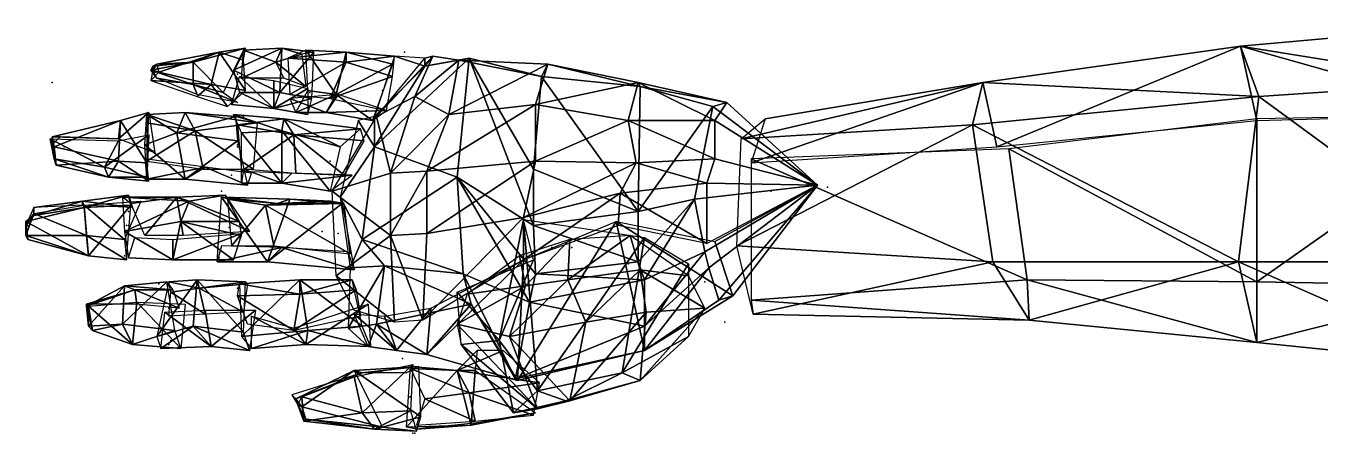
# Model space of a CAD drawing. Extents: x 4.9 to 9.1, y -6.1 to 13.5.
# Drawn here: x 4.9 to 5.971, y -6.096 to -5.759 of the extents above; entities that cross this region are included whole.
import ezdxf

# ---------------------------------------------------------------- set-up
doc = ezdxf.new("R2010")
doc.units = 0
doc.layers.get('0').update_dxf_attribs({"linetype": 'CONTINUOUS'})

msp = doc.modelspace()

# ---------------------------------------------------------------- linework, layer by layer
at = {"color": 0}
for p in [(5.2135, -5.7812, 0.2867), (5.0069, -5.7978, 0.3), (5.0735, -5.8028, 0.2883), (5.0752, -5.7995, 0.2817), (4.9219, -5.8062, 0.2833), (5.1952, -5.8128, 0.2817), (5.1352, -5.8145, 0.27), (5.1352, -5.8145, 0.2783), (5.0802, -5.8345, 0.265), (5.1152, -5.8295, 0.2833), (5.1819, -5.8295, 0.2783), (4.9319, -5.8595, 0.265), (5.0019, -5.8628, 0.275), (5.0052, -5.8628, 0.275), (5.0752, -5.8578, 0.2783), (5.0752, -5.8595, 0.2783), (5.1685, -5.8662, 0.28), (5.1519, -5.8712, 0.285), (4.9952, -5.8828, 0.295), (5.0702, -5.8828, 0.2867), (5.0619, -5.8962, 0.2767), (5.5169, -5.8962, 0.2867), (5.5169, -5.8962, 0.2867), (5.5635, -5.8928, 0.3017), (4.9852, -5.9128, 0.2467), (4.9019, -5.9245, 0.2683), (4.9835, -5.9245, 0.275), (4.9852, -5.9245, 0.2767), (5.0602, -5.9245, 0.2733), (5.0685, -5.9262, 0.265), (5.1452, -5.9295, 0.28), (5.1585, -5.9312, 0.2833), (5.3352, -5.9428, 0.2233), (5.3519, -5.9428, 0.3417), (4.9819, -5.9495, 0.2683), (5.0602, -5.9512, 0.2717), (5.3985, -5.9562, 0.2267), (5.3985, -5.9562, 0.2267), (5.0102, -5.9728, 0.2717), (5.4619, -5.9712, 0.23), (5.0752, -5.9762, 0.2667), (5.0185, -5.9928, 0.2833), (5.0185, -5.9928, 0.2833), (4.9519, -5.9978, 0.2767), (5.0819, -6.0028, 0.28), (5.0819, -6.0028, 0.28), (5.1635, -6.0028, 0.265), (5.1702, -6.0012, 0.275), (5.4785, -6.0045, 0.2983), (5.0185, -6.0228, 0.2917), (5.0202, -6.0195, 0.2883), (5.0852, -6.0278, 0.2967), (5.2119, -6.0345, 0.345), (5.3002, -6.0495, 0.35), (5.2169, -6.0662, 0.3517), (5.2185, -6.0662, 0.3517), (5.3002, -6.0612, 0.35), (5.1302, -6.0795, 0.3533), (5.2202, -6.0962, 0.3533), (5.2219, -6.0962, 0.36)]:
    msp.add_point(p, dxfattribs=at)
for points in [[(5.9052, -5.7762, 0.2983), (6.0935, -5.7595, 0.2883), (6.0919, -5.8062, 0.1633)], [(5.9052, -5.7762, 0.2983), (6.1052, -5.8328, 0.365), (6.0935, -5.7595, 0.2883)], [(5.0602, -5.7812, 0.295), (5.0085, -5.7912, 0.2917), (5.0102, -5.7978, 0.2933)], [(5.0085, -5.7912, 0.2917), (5.0602, -5.7812, 0.295), (5.0385, -5.7895, 0.2617)], [(5.0102, -5.7978, 0.2933), (5.0535, -5.8078, 0.3), (5.0602, -5.7812, 0.295)], [(5.0819, -5.7778, 0.29), (5.0385, -5.7895, 0.2617), (5.0602, -5.7812, 0.295)], [(5.0385, -5.7895, 0.2617), (5.0819, -5.7778, 0.29), (5.0635, -5.8145, 0.26)], [(5.0819, -5.8128, 0.3), (5.0602, -5.7812, 0.295), (5.0535, -5.8078, 0.3)], [(5.0602, -5.7812, 0.295), (5.0802, -5.7878, 0.2983), (5.0819, -5.7778, 0.29)], [(5.0602, -5.7812, 0.295), (5.0819, -5.8128, 0.3), (5.0802, -5.7878, 0.2983)], [(5.1119, -5.7778, 0.2917), (5.0802, -5.7795, 0.2667), (5.0719, -5.7962, 0.3)], [(5.0719, -5.7962, 0.3), (5.1102, -5.8145, 0.3033), (5.1119, -5.7778, 0.2917)], [(5.1069, -5.7895, 0.26), (5.0785, -5.8028, 0.255), (5.0802, -5.7795, 0.2667)], [(5.0802, -5.7795, 0.2667), (5.1119, -5.7778, 0.2917), (5.1069, -5.7895, 0.26)], [(5.1285, -5.7828, 0.2667), (5.1069, -5.7895, 0.26), (5.1119, -5.7778, 0.2917)], [(5.1385, -5.7812, 0.2867), (5.1119, -5.7778, 0.2917), (5.1102, -5.8145, 0.3033)], [(5.1102, -5.8145, 0.3033), (5.1369, -5.8195, 0.3017), (5.1385, -5.7812, 0.2867)], [(5.1119, -5.7778, 0.2917), (5.1385, -5.7812, 0.2867), (5.1285, -5.7828, 0.2667)], [(5.1652, -5.7812, 0.2667), (5.1319, -5.7795, 0.2683), (5.1169, -5.7862, 0.2983)], [(5.1169, -5.7862, 0.2983), (5.1652, -5.7895, 0.3), (5.1652, -5.7812, 0.2667)], [(5.1569, -5.8162, 0.2517), (5.1335, -5.8128, 0.2583), (5.1319, -5.7795, 0.2683)], [(5.1319, -5.7795, 0.2683), (5.1652, -5.7812, 0.2667), (5.1569, -5.8162, 0.2517)], [(5.2035, -5.7912, 0.2583), (5.1569, -5.8162, 0.2517), (5.1652, -5.7812, 0.2667)], [(5.2052, -5.7845, 0.2783), (5.1652, -5.7812, 0.2667), (5.1652, -5.7895, 0.3)], [(5.1652, -5.7812, 0.2667), (5.2052, -5.7845, 0.2783), (5.2035, -5.7912, 0.2583)], [(5.6919, -5.8062, 0.2933), (5.9052, -5.7762, 0.2983), (5.9202, -5.8178, 0.1567)], [(5.9052, -5.7762, 0.2983), (5.6919, -5.8062, 0.2933), (5.7035, -5.8595, 0.3567)], [(5.7035, -5.8595, 0.3567), (5.9185, -5.8378, 0.3667), (5.9052, -5.7762, 0.2983)], [(6.1052, -5.8328, 0.365), (5.9052, -5.7762, 0.2983), (5.9185, -5.8378, 0.3667)], [(6.0919, -5.8062, 0.1633), (5.9202, -5.8178, 0.1567), (5.9052, -5.7762, 0.2983)], [(5.0385, -5.7895, 0.2617), (5.0035, -5.7962, 0.28), (5.0052, -5.7928, 0.2833)], [(5.0035, -5.7962, 0.28), (5.0385, -5.7895, 0.2617), (5.0385, -5.8078, 0.2633)], [(5.0052, -5.7962, 0.285), (5.0052, -5.7928, 0.2833), (5.0035, -5.7962, 0.28)], [(5.0385, -5.7895, 0.2617), (5.0052, -5.7928, 0.2833), (5.0085, -5.7912, 0.2917)], [(5.0052, -5.7962, 0.285), (5.0085, -5.7912, 0.2917), (5.0052, -5.7928, 0.2833)], [(5.0052, -5.7962, 0.285), (5.0102, -5.7978, 0.2933), (5.0085, -5.7912, 0.2917)], [(5.0635, -5.8145, 0.26), (5.0385, -5.8078, 0.2633), (5.0385, -5.7895, 0.2617)], [(5.0785, -5.8028, 0.255), (5.1069, -5.7895, 0.26), (5.1135, -5.8028, 0.2517)], [(5.1069, -5.7895, 0.26), (5.1285, -5.7828, 0.2667), (5.1319, -5.8095, 0.2533)], [(5.1319, -5.8095, 0.2533), (5.1135, -5.8028, 0.2517), (5.1069, -5.7895, 0.26)], [(5.1652, -5.7895, 0.3), (5.1169, -5.7862, 0.2983), (5.1185, -5.8162, 0.2983)], [(5.1185, -5.8162, 0.2983), (5.1519, -5.8195, 0.3017), (5.1652, -5.7895, 0.3)], [(5.2035, -5.8012, 0.3067), (5.1652, -5.7895, 0.3), (5.1519, -5.8195, 0.3017)], [(5.1569, -5.8162, 0.2517), (5.2035, -5.7912, 0.2583), (5.1869, -5.8378, 0.2783)], [(5.1652, -5.7895, 0.3), (5.2035, -5.8012, 0.3067), (5.2052, -5.7845, 0.2783)], [(5.2302, -5.7928, 0.3017), (5.2052, -5.7845, 0.2983), (5.1885, -5.8345, 0.2983)], [(5.2669, -5.7862, 0.325), (5.2302, -5.7928, 0.3017), (5.1885, -5.8595, 0.3583)], [(5.1885, -5.8595, 0.3583), (5.2569, -5.8845, 0.3483), (5.2669, -5.7862, 0.325)], [(5.1885, -5.8345, 0.2983), (5.1885, -5.8595, 0.3583), (5.2302, -5.7928, 0.3017)], [(5.2369, -5.7845, 0.2667), (5.1902, -5.8345, 0.2833), (5.2302, -5.7862, 0.2883)], [(5.1902, -5.8345, 0.2833), (5.2369, -5.7845, 0.2667), (5.2219, -5.8178, 0.2533)], [(5.2302, -5.7928, 0.3017), (5.2302, -5.7862, 0.2883), (5.2052, -5.7845, 0.2983)], [(5.2585, -5.7878, 0.2567), (5.2219, -5.8178, 0.2533), (5.2369, -5.7845, 0.2667)], [(5.2219, -5.8178, 0.2533), (5.2585, -5.7878, 0.2567), (5.2502, -5.8328, 0.2483)], [(5.2302, -5.7862, 0.2883), (5.2302, -5.7928, 0.3017), (5.2369, -5.7845, 0.2667)], [(5.2585, -5.7878, 0.2567), (5.2369, -5.7845, 0.2667), (5.2302, -5.7928, 0.3017)], [(5.2302, -5.7928, 0.3017), (5.2669, -5.7862, 0.325), (5.2585, -5.7878, 0.2567)], [(5.3319, -5.7912, 0.2567), (5.2502, -5.8328, 0.2483), (5.2585, -5.7878, 0.2567)], [(5.2502, -5.8328, 0.2483), (5.3319, -5.7912, 0.2567), (5.3219, -5.8245, 0.2367)], [(5.3202, -5.9245, 0.345), (5.2669, -5.7862, 0.325), (5.2569, -5.8845, 0.3483)], [(5.3269, -5.8012, 0.32), (5.2585, -5.7878, 0.2567), (5.2669, -5.7862, 0.325)], [(5.2585, -5.7878, 0.2567), (5.3269, -5.8012, 0.32), (5.3319, -5.7912, 0.2567)], [(5.2669, -5.7862, 0.325), (5.3202, -5.8778, 0.3517), (5.3269, -5.8012, 0.32)], [(5.2669, -5.7862, 0.325), (5.3202, -5.9245, 0.345), (5.3202, -5.8778, 0.3517)], [(5.4069, -5.8062, 0.2667), (5.3219, -5.8245, 0.2367), (5.3319, -5.7912, 0.2567)], [(5.4085, -5.8095, 0.32), (5.3319, -5.7912, 0.2567), (5.3269, -5.8012, 0.32)], [(5.3319, -5.7912, 0.2567), (5.4085, -5.8095, 0.32), (5.4069, -5.8062, 0.2667)], [(5.0052, -5.7962, 0.285), (5.0035, -5.7962, 0.28), (5.0085, -5.8028, 0.2883)], [(5.0052, -5.7962, 0.285), (5.0035, -5.8045, 0.2817), (5.0102, -5.7978, 0.2933)], [(5.0385, -5.8078, 0.2633), (5.0085, -5.8028, 0.2883), (5.0035, -5.7962, 0.28)], [(5.0535, -5.8078, 0.3), (5.0102, -5.7978, 0.2933), (5.0035, -5.8045, 0.2817)], [(5.0085, -5.8028, 0.2883), (5.0385, -5.8078, 0.2633), (5.0419, -5.8162, 0.2817)], [(5.1052, -5.8278, 0.2733), (5.0702, -5.8245, 0.2733), (5.0769, -5.8012, 0.2583)], [(5.1102, -5.8145, 0.3033), (5.0719, -5.7962, 0.3), (5.0769, -5.8145, 0.2983)], [(5.0769, -5.8012, 0.2583), (5.1052, -5.8045, 0.2517), (5.1052, -5.8278, 0.2733)], [(5.1519, -5.8195, 0.3017), (5.1985, -5.8295, 0.3067), (5.2035, -5.8012, 0.3067)], [(5.4069, -5.9128, 0.3517), (5.3269, -5.8012, 0.32), (5.3202, -5.8778, 0.3517)], [(5.3269, -5.8012, 0.32), (5.4069, -5.9128, 0.3517), (5.4085, -5.8095, 0.32)], [(5.0035, -5.8045, 0.2817), (5.0419, -5.8178, 0.2817), (5.0535, -5.8078, 0.3)], [(5.0752, -5.8228, 0.285), (5.0419, -5.8162, 0.2817), (5.0385, -5.8078, 0.2633)], [(5.0385, -5.8078, 0.2633), (5.0635, -5.8145, 0.26), (5.0752, -5.8228, 0.285)], [(5.0669, -5.8262, 0.2767), (5.0535, -5.8078, 0.3), (5.0419, -5.8178, 0.2817)], [(5.0535, -5.8078, 0.3), (5.0669, -5.8262, 0.2767), (5.0819, -5.8128, 0.3)], [(5.1335, -5.8112, 0.2517), (5.1052, -5.8278, 0.2733), (5.1052, -5.8045, 0.2517)], [(5.1052, -5.8278, 0.2733), (5.1335, -5.8112, 0.2517), (5.1335, -5.8328, 0.275)], [(5.1569, -5.8162, 0.2517), (5.1235, -5.8312, 0.2767), (5.1335, -5.8128, 0.2583)], [(5.3219, -5.8245, 0.2367), (5.4069, -5.8062, 0.2667), (5.3985, -5.8378, 0.2317)], [(5.4702, -5.8378, 0.2467), (5.3985, -5.8378, 0.2317), (5.4069, -5.8062, 0.2667)], [(5.4802, -5.8228, 0.2883), (5.4069, -5.8062, 0.2667), (5.4085, -5.8095, 0.32)], [(5.4069, -5.8062, 0.2667), (5.4802, -5.8228, 0.2883), (5.4702, -5.8378, 0.2467)], [(5.4685, -5.8262, 0.3267), (5.4085, -5.8095, 0.32), (5.4069, -5.9128, 0.3517)], [(5.4085, -5.8095, 0.32), (5.4685, -5.8262, 0.3267), (5.4802, -5.8228, 0.2883)], [(5.4919, -5.8528, 0.225), (5.6919, -5.8062, 0.2933), (5.6835, -5.8412, 0.185)], [(5.6919, -5.8062, 0.2933), (5.4919, -5.8528, 0.225), (5.5119, -5.8362, 0.2717)], [(5.5002, -5.8728, 0.3467), (5.7035, -5.8595, 0.3567), (5.6919, -5.8062, 0.2933)], [(5.6919, -5.8062, 0.2933), (5.5119, -5.8362, 0.2717), (5.5002, -5.8728, 0.3467)], [(5.9202, -5.8178, 0.1567), (5.6835, -5.8412, 0.185), (5.6919, -5.8062, 0.2933)], [(5.9202, -5.8178, 0.1567), (6.0919, -5.8062, 0.1633), (6.1069, -5.9545, 0.1467)], [(5.1052, -5.8278, 0.2733), (5.0769, -5.8145, 0.2983), (5.0702, -5.8245, 0.2733)], [(5.0769, -5.8145, 0.2983), (5.1052, -5.8278, 0.2733), (5.1102, -5.8145, 0.3033)], [(5.1369, -5.8195, 0.3017), (5.1102, -5.8145, 0.3033), (5.1052, -5.8278, 0.2733)], [(5.1052, -5.8278, 0.2733), (5.1335, -5.8328, 0.275), (5.1369, -5.8195, 0.3017)], [(5.1185, -5.8195, 0.3), (5.1485, -5.8312, 0.29), (5.1585, -5.8162, 0.3083)], [(5.1485, -5.8312, 0.29), (5.1185, -5.8195, 0.3), (5.1235, -5.8312, 0.2767)], [(5.1235, -5.8312, 0.2767), (5.1569, -5.8162, 0.2517), (5.1485, -5.8312, 0.29)], [(5.1869, -5.8378, 0.2783), (5.1485, -5.8312, 0.29), (5.1569, -5.8162, 0.2517)], [(5.1985, -5.8295, 0.305), (5.1585, -5.8162, 0.3083), (5.1485, -5.8312, 0.29)], [(5.1902, -5.8345, 0.2833), (5.2219, -5.8178, 0.2533), (5.2019, -5.8812, 0.26)], [(5.2502, -5.8328, 0.2483), (5.2019, -5.8812, 0.26), (5.2219, -5.8178, 0.2533)], [(5.3219, -5.8245, 0.2367), (5.2319, -5.8795, 0.2583), (5.2502, -5.8328, 0.2483)], [(5.2319, -5.8795, 0.2583), (5.3219, -5.8245, 0.2367), (5.3219, -5.8712, 0.2467)], [(5.3985, -5.8378, 0.2317), (5.3219, -5.8712, 0.2467), (5.3219, -5.8245, 0.2367)], [(5.5552, -5.8912, 0.29), (5.4802, -5.8228, 0.2883), (5.4685, -5.8262, 0.3267)], [(5.5552, -5.8912, 0.29), (5.4702, -5.8378, 0.2467), (5.4802, -5.8228, 0.2883)], [(5.6835, -5.8412, 0.185), (5.9202, -5.8178, 0.1567), (5.9035, -5.9545, 0.15)], [(6.1069, -5.9545, 0.1467), (5.9035, -5.9545, 0.15), (5.9202, -5.8178, 0.1567)], [(5.0019, -5.8312, 0.275), (4.9769, -5.8528, 0.2567), (4.9785, -5.8378, 0.28)], [(4.9769, -5.8528, 0.2567), (5.0019, -5.8312, 0.275), (5.0069, -5.8645, 0.2567)], [(4.9785, -5.8378, 0.28), (5.0002, -5.8728, 0.2967), (5.0019, -5.8312, 0.275)], [(5.0252, -5.8478, 0.255), (4.9985, -5.8578, 0.255), (5.0002, -5.8328, 0.28)], [(5.0002, -5.8328, 0.28), (5.0319, -5.8312, 0.27), (5.0252, -5.8478, 0.255)], [(5.0002, -5.8328, 0.28), (5.0402, -5.8462, 0.2967), (5.0319, -5.8312, 0.27)], [(5.0402, -5.8462, 0.2967), (5.0002, -5.8328, 0.28), (5.0002, -5.8395, 0.295)], [(5.0735, -5.8345, 0.2683), (5.0252, -5.8478, 0.255), (5.0319, -5.8312, 0.27)], [(5.0252, -5.8478, 0.255), (5.0735, -5.8345, 0.2683), (5.0752, -5.8545, 0.2533)], [(5.0919, -5.8395, 0.2883), (5.0319, -5.8312, 0.27), (5.0402, -5.8462, 0.2967)], [(5.0319, -5.8312, 0.27), (5.0919, -5.8395, 0.2883), (5.0735, -5.8345, 0.2683)], [(5.1135, -5.8362, 0.2767), (5.0719, -5.8328, 0.27), (5.0752, -5.8412, 0.3017)], [(5.1119, -5.8462, 0.2517), (5.0785, -5.8478, 0.2517), (5.0719, -5.8328, 0.27)], [(5.0719, -5.8328, 0.27), (5.1135, -5.8362, 0.2767), (5.1119, -5.8462, 0.2517)], [(5.1485, -5.8312, 0.29), (5.1869, -5.8378, 0.2783), (5.1985, -5.8295, 0.305)], [(5.2019, -5.8812, 0.26), (5.1535, -5.8962, 0.275), (5.1902, -5.8345, 0.2833)], [(5.1885, -5.8595, 0.3583), (5.1885, -5.8345, 0.2983), (5.1752, -5.8378, 0.28)], [(5.2019, -5.8812, 0.26), (5.2502, -5.8328, 0.2483), (5.2319, -5.8795, 0.2583)], [(5.4069, -5.9128, 0.3517), (5.4535, -5.9028, 0.3583), (5.4685, -5.8262, 0.3267)], [(5.5552, -5.8912, 0.29), (5.4685, -5.8262, 0.3267), (5.4535, -5.9028, 0.3583)], [(5.9185, -5.9712, 0.3667), (6.1052, -5.9745, 0.375), (6.1152, -5.8328, 0.3717)], [(6.1152, -5.8328, 0.3717), (5.9185, -5.8362, 0.365), (5.9185, -5.9712, 0.3667)], [(4.9785, -5.8378, 0.28), (4.9219, -5.8512, 0.2733), (4.9235, -5.8595, 0.2767)], [(4.9219, -5.8512, 0.2733), (4.9785, -5.8378, 0.28), (4.9769, -5.8528, 0.2567)], [(4.9235, -5.8595, 0.2767), (4.9769, -5.8712, 0.2967), (4.9785, -5.8378, 0.28)], [(5.0002, -5.8728, 0.2967), (4.9785, -5.8378, 0.28), (4.9769, -5.8712, 0.2967)], [(5.0402, -5.8462, 0.2967), (5.0002, -5.8395, 0.295), (5.0002, -5.8712, 0.2967)], [(5.0002, -5.8712, 0.2967), (5.0469, -5.8778, 0.2967), (5.0402, -5.8462, 0.2967)], [(5.0402, -5.8462, 0.2967), (5.0885, -5.8778, 0.2917), (5.0919, -5.8395, 0.2883)], [(5.0885, -5.8778, 0.2917), (5.0402, -5.8462, 0.2967), (5.0469, -5.8778, 0.2967)], [(5.0752, -5.8412, 0.3017), (5.1219, -5.8495, 0.3033), (5.1135, -5.8362, 0.2767)], [(5.1219, -5.8495, 0.3033), (5.0752, -5.8412, 0.3017), (5.0785, -5.8795, 0.295)], [(5.0785, -5.8478, 0.2517), (5.1119, -5.8462, 0.2517), (5.1119, -5.8895, 0.2767)], [(5.1602, -5.8595, 0.245), (5.1119, -5.8462, 0.2517), (5.1135, -5.8362, 0.2767)], [(5.1519, -5.8962, 0.2783), (5.1119, -5.8895, 0.2767), (5.1119, -5.8462, 0.2517)], [(5.1119, -5.8462, 0.2517), (5.1602, -5.8595, 0.245), (5.1519, -5.8962, 0.2783)], [(5.1769, -5.8445, 0.275), (5.1135, -5.8362, 0.2767), (5.1219, -5.8495, 0.3033)], [(5.1135, -5.8362, 0.2767), (5.1769, -5.8445, 0.275), (5.1602, -5.8595, 0.245)], [(5.1219, -5.8495, 0.3033), (5.1802, -5.8545, 0.295), (5.1769, -5.8445, 0.275)], [(5.1885, -5.8595, 0.3583), (5.1752, -5.8378, 0.28), (5.1602, -5.9012, 0.2917)], [(5.3219, -5.8712, 0.2467), (5.3985, -5.8378, 0.2317), (5.4052, -5.8728, 0.2283)], [(5.4702, -5.8695, 0.2367), (5.4052, -5.8728, 0.2283), (5.3985, -5.8378, 0.2317)], [(5.3985, -5.8378, 0.2317), (5.4702, -5.8378, 0.2467), (5.4702, -5.8695, 0.2367)], [(5.5552, -5.8912, 0.29), (5.4702, -5.8695, 0.2367), (5.4702, -5.8378, 0.2467)], [(5.4885, -5.9412, 0.195), (5.6835, -5.8412, 0.185), (5.7002, -5.9545, 0.1767)], [(5.6835, -5.8412, 0.185), (5.4885, -5.9412, 0.195), (5.4919, -5.8528, 0.225)], [(5.9035, -5.9545, 0.15), (5.7002, -5.9545, 0.1767), (5.6835, -5.8412, 0.185)], [(5.7135, -5.8612, 0.3567), (5.9185, -5.9712, 0.3667), (5.9185, -5.8362, 0.365)], [(4.9219, -5.8578, 0.27), (4.9202, -5.8528, 0.2633), (4.9235, -5.8695, 0.26)], [(4.9652, -5.8762, 0.2583), (4.9235, -5.8695, 0.26), (4.9202, -5.8528, 0.2633)], [(4.9202, -5.8528, 0.2633), (4.9769, -5.8545, 0.2567), (4.9652, -5.8762, 0.2583)], [(4.9219, -5.8578, 0.27), (4.9219, -5.8512, 0.2733), (4.9285, -5.8512, 0.2633)], [(4.9219, -5.8578, 0.27), (4.9235, -5.8595, 0.2767), (4.9219, -5.8512, 0.2733)], [(4.9769, -5.8528, 0.2567), (4.9285, -5.8512, 0.2633), (4.9219, -5.8512, 0.2733)], [(5.0019, -5.8495, 0.255), (4.9652, -5.8762, 0.2583), (4.9769, -5.8545, 0.2567)], [(4.9652, -5.8762, 0.2583), (5.0019, -5.8495, 0.255), (5.0002, -5.8845, 0.2617)], [(4.9985, -5.8578, 0.255), (5.0252, -5.8478, 0.255), (5.0319, -5.8862, 0.27)], [(5.0752, -5.8545, 0.2533), (5.0319, -5.8862, 0.27), (5.0252, -5.8478, 0.255)], [(5.0319, -5.8862, 0.27), (5.0752, -5.8545, 0.2533), (5.0835, -5.8912, 0.2717)], [(5.1119, -5.8895, 0.2767), (5.0785, -5.8895, 0.2683), (5.0785, -5.8478, 0.2517)], [(5.0785, -5.8795, 0.295), (5.1235, -5.8812, 0.3017), (5.1219, -5.8495, 0.3033)], [(5.1635, -5.8828, 0.2933), (5.1219, -5.8495, 0.3033), (5.1235, -5.8812, 0.3017)], [(5.1219, -5.8495, 0.3033), (5.1635, -5.8828, 0.2933), (5.1802, -5.8545, 0.295)], [(4.9219, -5.8578, 0.27), (4.9252, -5.8745, 0.275), (4.9235, -5.8595, 0.2767)], [(4.9219, -5.8578, 0.27), (4.9235, -5.8695, 0.26), (4.9252, -5.8745, 0.275)], [(4.9769, -5.8712, 0.2967), (4.9235, -5.8595, 0.2767), (4.9252, -5.8745, 0.275)], [(5.0319, -5.8862, 0.27), (5.0002, -5.8862, 0.275), (4.9985, -5.8578, 0.255)], [(5.1602, -5.9012, 0.2917), (5.1785, -5.9362, 0.3317), (5.1885, -5.8595, 0.3583)], [(5.2569, -5.8845, 0.3483), (5.1885, -5.8595, 0.3583), (5.1785, -5.9362, 0.3317)], [(5.5002, -5.8695, 0.3483), (5.7285, -5.9695, 0.3467), (5.7135, -5.8612, 0.3567)], [(5.9185, -5.9712, 0.3667), (5.7135, -5.8612, 0.3567), (5.7285, -5.9695, 0.3467)], [(4.9685, -5.8845, 0.28), (4.9252, -5.8745, 0.275), (4.9235, -5.8695, 0.26)], [(4.9235, -5.8695, 0.26), (4.9652, -5.8762, 0.2583), (4.9685, -5.8845, 0.28)], [(4.9252, -5.8745, 0.275), (4.9685, -5.8845, 0.28), (4.9769, -5.8712, 0.2967)], [(5.0002, -5.8845, 0.2617), (4.9685, -5.8845, 0.28), (4.9652, -5.8762, 0.2583)], [(5.0019, -5.8878, 0.28), (4.9769, -5.8712, 0.2967), (4.9685, -5.8845, 0.28)], [(4.9769, -5.8712, 0.2967), (5.0019, -5.8878, 0.28), (5.0002, -5.8728, 0.2967)], [(5.0485, -5.8762, 0.3), (4.9985, -5.8695, 0.3), (5.0002, -5.8862, 0.275)], [(5.0002, -5.8862, 0.275), (5.0319, -5.8862, 0.27), (5.0485, -5.8762, 0.3)], [(5.0835, -5.8912, 0.2717), (5.0485, -5.8762, 0.3), (5.0319, -5.8862, 0.27)], [(5.0485, -5.8762, 0.3), (5.0835, -5.8912, 0.2717), (5.0869, -5.8812, 0.295)], [(5.1119, -5.8895, 0.2767), (5.0802, -5.8778, 0.295), (5.0785, -5.8895, 0.2683)], [(5.0802, -5.8778, 0.295), (5.1119, -5.8895, 0.2767), (5.1202, -5.8812, 0.3017)], [(5.3219, -5.8712, 0.2467), (5.2319, -5.9312, 0.2583), (5.2319, -5.8795, 0.2583)], [(5.2319, -5.9312, 0.2583), (5.3219, -5.8712, 0.2467), (5.3119, -5.9178, 0.2567)], [(5.4052, -5.8728, 0.2283), (5.3119, -5.9178, 0.2567), (5.3219, -5.8712, 0.2467)], [(5.3119, -5.9178, 0.2567), (5.4052, -5.8728, 0.2283), (5.3919, -5.8978, 0.23)], [(5.4069, -5.9128, 0.3517), (5.3202, -5.8778, 0.3517), (5.3202, -5.9245, 0.345)], [(5.4635, -5.8895, 0.235), (5.3919, -5.8978, 0.23), (5.4052, -5.8728, 0.2283)], [(5.4052, -5.8728, 0.2283), (5.4702, -5.8695, 0.2367), (5.4635, -5.8895, 0.235)], [(5.5552, -5.8912, 0.29), (5.4635, -5.8895, 0.235), (5.4702, -5.8695, 0.2367)], [(5.7285, -5.9695, 0.3467), (5.5002, -5.8695, 0.3483), (5.5002, -5.9862, 0.355)], [(4.9685, -5.8845, 0.28), (5.0002, -5.8845, 0.2617), (5.0019, -5.8878, 0.28)], [(5.1702, -5.8828, 0.2967), (5.1202, -5.8812, 0.3017), (5.1119, -5.8895, 0.2767)], [(5.1119, -5.8895, 0.2767), (5.1519, -5.8962, 0.2783), (5.1702, -5.8828, 0.2967)], [(5.1535, -5.8962, 0.275), (5.2019, -5.8812, 0.26), (5.2019, -5.9328, 0.26)], [(5.1785, -5.9362, 0.3317), (5.2619, -5.9645, 0.345), (5.2569, -5.8845, 0.3483)], [(5.2319, -5.8795, 0.2583), (5.2019, -5.9328, 0.26), (5.2019, -5.8812, 0.26)], [(5.2019, -5.9328, 0.26), (5.2319, -5.8795, 0.2583), (5.2319, -5.9312, 0.2583)], [(5.3169, -5.9878, 0.325), (5.2569, -5.8845, 0.3483), (5.2619, -5.9645, 0.345)], [(5.2569, -5.8845, 0.3483), (5.3219, -5.9645, 0.3367), (5.3202, -5.9245, 0.345)], [(5.2569, -5.8845, 0.3483), (5.3169, -5.9878, 0.325), (5.3219, -5.9645, 0.3367)], [(4.9852, -5.8995, 0.2817), (4.9469, -5.9045, 0.2767), (4.9485, -5.9095, 0.2917)], [(4.9469, -5.9045, 0.2767), (4.9852, -5.8995, 0.2817), (4.9885, -5.9095, 0.26)], [(4.9485, -5.9095, 0.2917), (4.9869, -5.9078, 0.3067), (4.9852, -5.8995, 0.2817)], [(5.0652, -5.8995, 0.25), (5.0252, -5.9012, 0.25), (5.0352, -5.9045, 0.2983)], [(5.0252, -5.9012, 0.25), (5.0652, -5.8995, 0.25), (5.0852, -5.9295, 0.2433)], [(5.0352, -5.9045, 0.2983), (5.0769, -5.9212, 0.3), (5.0652, -5.8995, 0.25)], [(5.2019, -5.9328, 0.26), (5.1569, -5.9662, 0.2683), (5.1535, -5.8962, 0.275)], [(5.3919, -5.8978, 0.23), (5.3119, -5.9528, 0.24), (5.3119, -5.9178, 0.2567)], [(5.3119, -5.9528, 0.24), (5.3919, -5.8978, 0.23), (5.3902, -5.9245, 0.2133)], [(5.4635, -5.9395, 0.2367), (5.3902, -5.9245, 0.2133), (5.3919, -5.8978, 0.23)], [(5.3919, -5.8978, 0.23), (5.4635, -5.8895, 0.235), (5.4635, -5.9395, 0.2367)], [(5.5552, -5.8912, 0.29), (5.4535, -5.9028, 0.3583), (5.4619, -5.9462, 0.3433)], [(5.5552, -5.8912, 0.29), (5.4619, -5.9462, 0.3433), (5.4652, -5.9595, 0.335)], [(5.5552, -5.8912, 0.29), (5.4635, -5.9395, 0.2367), (5.4635, -5.8895, 0.235)], [(5.5552, -5.8912, 0.29), (5.4652, -5.9595, 0.335), (5.4735, -5.9862, 0.3017)], [(5.5552, -5.8912, 0.29), (5.4852, -5.9828, 0.2617), (5.4702, -5.9378, 0.2383)], [(5.5552, -5.8912, 0.29), (5.4735, -5.9862, 0.3017), (5.4852, -5.9828, 0.2617)], [(4.9002, -5.9245, 0.2667), (4.9069, -5.9162, 0.27), (4.9069, -5.9095, 0.2567)], [(4.9485, -5.9095, 0.2917), (4.9069, -5.9162, 0.27), (4.9002, -5.9212, 0.28)], [(4.9002, -5.9212, 0.28), (4.9519, -5.9495, 0.2833), (4.9485, -5.9095, 0.2917)], [(4.9469, -5.9045, 0.2767), (4.9069, -5.9095, 0.2567), (4.9069, -5.9162, 0.27)], [(4.9069, -5.9095, 0.2567), (4.9469, -5.9045, 0.2767), (4.9469, -5.9078, 0.2583)], [(4.9069, -5.9162, 0.27), (4.9485, -5.9095, 0.2917), (4.9469, -5.9045, 0.2767)], [(4.9069, -5.9145, 0.26), (4.9485, -5.9078, 0.2633), (4.9502, -5.9328, 0.255)], [(4.9885, -5.9095, 0.26), (4.9469, -5.9078, 0.2583), (4.9469, -5.9045, 0.2767)], [(4.9485, -5.9078, 0.2633), (4.9952, -5.9045, 0.2617), (4.9819, -5.9362, 0.2517)], [(4.9819, -5.9362, 0.2517), (4.9502, -5.9328, 0.255), (4.9485, -5.9078, 0.2633)], [(4.9869, -5.9078, 0.3067), (4.9485, -5.9095, 0.2917), (4.9519, -5.9495, 0.2833)], [(4.9519, -5.9495, 0.2833), (4.9835, -5.9528, 0.28), (4.9869, -5.9078, 0.3067)], [(5.0352, -5.9045, 0.2983), (4.9802, -5.9012, 0.2733), (4.9819, -5.9295, 0.305)], [(5.0252, -5.9012, 0.25), (4.9869, -5.9062, 0.2517), (4.9802, -5.9012, 0.2733)], [(4.9802, -5.9012, 0.2733), (5.0352, -5.9045, 0.2983), (5.0252, -5.9012, 0.25)], [(4.9819, -5.9295, 0.305), (5.0285, -5.9212, 0.3), (5.0352, -5.9045, 0.2983)], [(5.0252, -5.9012, 0.25), (4.9985, -5.9328, 0.25), (4.9869, -5.9062, 0.2517)], [(4.9985, -5.9328, 0.25), (5.0252, -5.9012, 0.25), (5.0302, -5.9328, 0.2467)], [(5.0852, -5.9295, 0.2433), (5.0302, -5.9328, 0.2467), (5.0252, -5.9012, 0.25)], [(5.0769, -5.9212, 0.3), (5.0352, -5.9045, 0.2983), (5.0285, -5.9212, 0.3)], [(5.1002, -5.9545, 0.27), (5.0585, -5.9545, 0.265), (5.0619, -5.9012, 0.25)], [(5.1185, -5.9028, 0.2617), (5.0619, -5.9012, 0.25), (5.0635, -5.9012, 0.2667)], [(5.0619, -5.9012, 0.25), (5.1185, -5.9028, 0.2617), (5.1002, -5.9545, 0.27)], [(5.1085, -5.9062, 0.2817), (5.0635, -5.9012, 0.2667), (5.0669, -5.9028, 0.2967)], [(5.0635, -5.9012, 0.2667), (5.1085, -5.9062, 0.2817), (5.1185, -5.9028, 0.2617)], [(5.0985, -5.9078, 0.3017), (5.0669, -5.9028, 0.2967), (5.0702, -5.9412, 0.295)], [(5.0669, -5.9028, 0.2967), (5.0985, -5.9078, 0.3017), (5.1085, -5.9062, 0.2817)], [(5.0702, -5.9412, 0.295), (5.1052, -5.9412, 0.295), (5.0985, -5.9078, 0.3017)], [(5.1635, -5.9062, 0.3067), (5.1085, -5.9062, 0.2817), (5.0985, -5.9078, 0.3017)], [(5.0985, -5.9078, 0.3017), (5.1685, -5.9478, 0.2983), (5.1635, -5.9062, 0.3067)], [(5.1685, -5.9478, 0.2983), (5.0985, -5.9078, 0.3017), (5.1052, -5.9412, 0.295)], [(5.1619, -5.9062, 0.2617), (5.1002, -5.9545, 0.27), (5.1185, -5.9028, 0.2617)], [(5.1002, -5.9545, 0.27), (5.1619, -5.9062, 0.2617), (5.1719, -5.9612, 0.2733)], [(5.1519, -5.9045, 0.2783), (5.1185, -5.9028, 0.2617), (5.1085, -5.9062, 0.2817)], [(5.1085, -5.9062, 0.2817), (5.1635, -5.9062, 0.3067), (5.1519, -5.9045, 0.2783)], [(5.1185, -5.9028, 0.2617), (5.1519, -5.9045, 0.2783), (5.1619, -5.9062, 0.2617)], [(5.1785, -5.9362, 0.3317), (5.1602, -5.9012, 0.2917), (5.1685, -5.9595, 0.2933)], [(5.4535, -5.9028, 0.3583), (5.4069, -5.9545, 0.34), (5.4119, -5.9695, 0.325)], [(5.4535, -5.9028, 0.3583), (5.4069, -5.9128, 0.3517), (5.4069, -5.9545, 0.34)], [(5.4119, -5.9695, 0.325), (5.4619, -5.9462, 0.3433), (5.4535, -5.9028, 0.3583)], [(4.9002, -5.9245, 0.2667), (4.9069, -5.9145, 0.26), (4.9002, -5.9328, 0.2633)], [(4.9502, -5.9328, 0.255), (4.9002, -5.9328, 0.2633), (4.9069, -5.9145, 0.26)], [(4.9002, -5.9245, 0.2667), (4.9002, -5.9212, 0.28), (4.9069, -5.9162, 0.27)], [(4.9002, -5.9245, 0.2667), (4.9019, -5.9362, 0.2733), (4.9002, -5.9212, 0.28)], [(4.9519, -5.9495, 0.2833), (4.9002, -5.9212, 0.28), (4.9019, -5.9362, 0.2733)], [(4.9819, -5.9295, 0.305), (5.0219, -5.9528, 0.2767), (5.0285, -5.9212, 0.3)], [(5.0719, -5.9528, 0.2783), (5.0285, -5.9212, 0.3), (5.0219, -5.9528, 0.2767)], [(5.0285, -5.9212, 0.3), (5.0785, -5.9328, 0.3017), (5.0769, -5.9212, 0.3)], [(5.0285, -5.9212, 0.3), (5.0719, -5.9528, 0.2783), (5.0785, -5.9328, 0.3017)], [(5.3119, -5.9178, 0.2567), (5.2285, -6.0028, 0.2533), (5.2319, -5.9312, 0.2583)], [(5.2285, -6.0028, 0.2533), (5.3119, -5.9178, 0.2567), (5.3119, -5.9528, 0.24)], [(5.3119, -5.9195, 0.3417), (5.2919, -6.0195, 0.3467), (5.3202, -5.9528, 0.3483)], [(5.2919, -6.0195, 0.3467), (5.3119, -5.9195, 0.3417), (5.3235, -6.0612, 0.2933)], [(5.3885, -5.9212, 0.2217), (5.3069, -6.0528, 0.2883), (5.3119, -5.9528, 0.2383)], [(5.3069, -6.0528, 0.2883), (5.3885, -5.9212, 0.2217), (5.4119, -6.0278, 0.2717)], [(5.4119, -5.9345, 0.3383), (5.3235, -6.0612, 0.2933), (5.3119, -5.9195, 0.3417)], [(5.3202, -5.9245, 0.345), (5.4069, -5.9545, 0.34), (5.4069, -5.9128, 0.3517)], [(5.4852, -5.9828, 0.2617), (5.4119, -6.0278, 0.2717), (5.3885, -5.9212, 0.2217)], [(5.3885, -5.9212, 0.2217), (5.4702, -5.9378, 0.2383), (5.4852, -5.9828, 0.2617)], [(4.9002, -5.9245, 0.2667), (4.9002, -5.9328, 0.2633), (4.9019, -5.9362, 0.2733)], [(5.0219, -5.9528, 0.2767), (4.9819, -5.9295, 0.305), (4.9852, -5.9512, 0.2817)], [(5.0785, -5.9312, 0.245), (5.0219, -5.9528, 0.2767), (5.0219, -5.9362, 0.2467)], [(5.0219, -5.9528, 0.2767), (5.0785, -5.9312, 0.245), (5.0719, -5.9528, 0.2783)], [(5.2019, -5.9328, 0.26), (5.2319, -5.9312, 0.2583), (5.2285, -6.0028, 0.2533)], [(5.4069, -5.9545, 0.34), (5.3202, -5.9245, 0.345), (5.3219, -5.9645, 0.3367)], [(4.9519, -5.9495, 0.2833), (4.9019, -5.9362, 0.2733), (4.9002, -5.9328, 0.2633)], [(4.9002, -5.9328, 0.2633), (4.9502, -5.9328, 0.255), (4.9519, -5.9495, 0.2833)], [(4.9835, -5.9528, 0.28), (4.9519, -5.9495, 0.2833), (4.9502, -5.9328, 0.255)], [(4.9502, -5.9328, 0.255), (4.9819, -5.9362, 0.2517), (4.9835, -5.9528, 0.28)], [(5.0219, -5.9528, 0.2767), (4.9852, -5.9512, 0.2817), (4.9902, -5.9345, 0.255)], [(4.9902, -5.9345, 0.255), (5.0219, -5.9362, 0.2467), (5.0219, -5.9528, 0.2767)], [(5.1119, -5.9428, 0.3), (5.0619, -5.9412, 0.295), (5.0585, -5.9545, 0.265)], [(5.0585, -5.9545, 0.265), (5.1002, -5.9545, 0.27), (5.1119, -5.9428, 0.3)], [(5.1719, -5.9612, 0.2733), (5.1119, -5.9428, 0.3), (5.1002, -5.9545, 0.27)], [(5.1119, -5.9428, 0.3), (5.1719, -5.9612, 0.2733), (5.1669, -5.9462, 0.3)], [(5.1569, -5.9662, 0.2683), (5.2019, -5.9328, 0.26), (5.2052, -6.0045, 0.2567)], [(5.1685, -5.9595, 0.2933), (5.1969, -5.9578, 0.3367), (5.1785, -5.9362, 0.3317)], [(5.2619, -5.9645, 0.345), (5.1785, -5.9362, 0.3317), (5.1969, -5.9578, 0.3367)], [(5.2285, -6.0028, 0.2533), (5.2052, -6.0045, 0.2567), (5.2019, -5.9328, 0.26)], [(5.3502, -5.9362, 0.3417), (5.3085, -5.9495, 0.3433), (5.3135, -5.9745, 0.365)], [(5.3135, -5.9745, 0.365), (5.3485, -5.9695, 0.3633), (5.3502, -5.9362, 0.3417)], [(5.3235, -6.0612, 0.2933), (5.4119, -5.9345, 0.3383), (5.3935, -6.0462, 0.2983)], [(5.4002, -5.9328, 0.3367), (5.3502, -5.9362, 0.3417), (5.3485, -5.9695, 0.3633)], [(5.3485, -5.9695, 0.3633), (5.4085, -5.9612, 0.3583), (5.4002, -5.9328, 0.3367)], [(5.4485, -5.9562, 0.3267), (5.3935, -6.0462, 0.2983), (5.4119, -5.9345, 0.3383)], [(5.4485, -5.9662, 0.3267), (5.4002, -5.9328, 0.3367), (5.4085, -5.9612, 0.3583)], [(5.7002, -5.9545, 0.1767), (5.5019, -5.9978, 0.2633), (5.4885, -5.9412, 0.195)], [(5.3119, -5.9528, 0.2383), (5.2319, -6.0312, 0.2783), (5.2352, -5.9928, 0.2567)], [(5.2319, -6.0312, 0.2783), (5.3119, -5.9528, 0.2383), (5.3069, -6.0528, 0.2883)], [(5.2569, -5.9795, 0.3567), (5.3202, -5.9528, 0.3483), (5.2919, -6.0195, 0.3467)], [(5.2652, -5.9812, 0.3567), (5.3135, -5.9745, 0.365), (5.3085, -5.9495, 0.3433)], [(5.4619, -5.9462, 0.3433), (5.4119, -5.9695, 0.325), (5.4119, -6.0078, 0.3067)], [(5.4119, -6.0078, 0.3067), (5.4652, -5.9595, 0.335), (5.4619, -5.9462, 0.3433)], [(5.1969, -5.9578, 0.3367), (5.1685, -5.9595, 0.2933), (5.1669, -6.0095, 0.3133)], [(5.1669, -6.0095, 0.3133), (5.1902, -6.0062, 0.3267), (5.1969, -5.9578, 0.3367)], [(5.2685, -5.9895, 0.3283), (5.1969, -5.9578, 0.3367), (5.1902, -6.0062, 0.3267)], [(5.1969, -5.9578, 0.3367), (5.2685, -5.9895, 0.3283), (5.2619, -5.9645, 0.345)], [(5.3219, -5.9645, 0.3367), (5.4119, -5.9695, 0.325), (5.4069, -5.9545, 0.34)], [(5.4085, -5.9612, 0.3583), (5.3485, -5.9695, 0.3633), (5.3635, -6.0045, 0.385)], [(5.3635, -6.0045, 0.385), (5.4135, -5.9962, 0.3617), (5.4085, -5.9612, 0.3583)], [(5.3935, -6.0462, 0.2983), (5.4485, -5.9562, 0.3267), (5.4485, -6.0162, 0.2967)], [(5.4619, -5.9928, 0.32), (5.4085, -5.9612, 0.3583), (5.4135, -5.9962, 0.3617)], [(5.4085, -5.9612, 0.3583), (5.4619, -5.9928, 0.32), (5.4485, -5.9662, 0.3267)], [(5.4652, -5.9595, 0.335), (5.4119, -6.0078, 0.3067), (5.4119, -6.0278, 0.2717)], [(5.4119, -6.0278, 0.2717), (5.4735, -5.9862, 0.3017), (5.4652, -5.9595, 0.335)], [(5.5019, -5.9978, 0.2633), (5.7002, -5.9545, 0.1767), (5.7302, -6.0028, 0.2467)], [(5.9035, -5.9545, 0.15), (5.7302, -6.0028, 0.2467), (5.7002, -5.9545, 0.1767)], [(5.7302, -6.0028, 0.2467), (5.9035, -5.9545, 0.15), (5.9185, -6.0212, 0.25)], [(5.9035, -5.9545, 0.15), (6.1069, -5.9545, 0.1467), (6.0969, -6.0395, 0.2467)], [(6.0969, -6.0395, 0.2467), (5.9185, -6.0212, 0.25), (5.9035, -5.9545, 0.15)], [(4.9819, -5.9745, 0.29), (4.9502, -5.9912, 0.2767), (4.9519, -6.0078, 0.2817)], [(4.9502, -5.9912, 0.2767), (4.9819, -5.9745, 0.29), (4.9902, -5.9778, 0.265)], [(4.9519, -6.0078, 0.2817), (4.9802, -6.0062, 0.31), (4.9819, -5.9745, 0.29)], [(5.0169, -5.9712, 0.29), (4.9819, -5.9745, 0.29), (4.9802, -6.0062, 0.31)], [(4.9802, -6.0062, 0.31), (5.0235, -6.0112, 0.305), (5.0169, -5.9712, 0.29)], [(4.9819, -5.9745, 0.29), (5.0169, -5.9712, 0.29), (5.0219, -5.9778, 0.265)], [(5.0219, -5.9778, 0.265), (4.9902, -5.9778, 0.265), (4.9819, -5.9745, 0.29)], [(5.0419, -5.9695, 0.2883), (5.0185, -5.9712, 0.2867), (5.0085, -6.0162, 0.3)], [(5.0085, -6.0162, 0.3), (5.0385, -6.0078, 0.3067), (5.0419, -5.9695, 0.2883)], [(5.0185, -5.9712, 0.2867), (5.0419, -5.9695, 0.2883), (5.0435, -5.9762, 0.2633)], [(5.0435, -5.9762, 0.2633), (5.0202, -5.9795, 0.265), (5.0185, -5.9712, 0.2867)], [(5.0802, -6.0128, 0.3017), (5.0419, -5.9695, 0.2883), (5.0385, -6.0078, 0.3067)], [(5.0819, -5.9712, 0.2883), (5.0435, -5.9762, 0.2633), (5.0419, -5.9695, 0.2883)], [(5.0419, -5.9695, 0.2883), (5.0802, -6.0128, 0.3017), (5.0819, -5.9712, 0.2883)], [(5.0435, -5.9762, 0.2633), (5.0819, -5.9712, 0.2883), (5.0835, -5.9728, 0.2667)], [(5.0435, -5.9762, 0.2633), (5.0835, -5.9728, 0.2667), (5.0802, -5.9962, 0.255)], [(5.1269, -5.9812, 0.2567), (5.0752, -5.9828, 0.2633), (5.0769, -5.9728, 0.2783)], [(5.1269, -5.9695, 0.2783), (5.0769, -5.9728, 0.2783), (5.0785, -6.0162, 0.3117)], [(5.0769, -5.9728, 0.2783), (5.1269, -5.9695, 0.2783), (5.1269, -5.9812, 0.2567)], [(5.0785, -6.0162, 0.3117), (5.1335, -6.0112, 0.3033), (5.1269, -5.9695, 0.2783)], [(5.1785, -6.0078, 0.3017), (5.1269, -5.9695, 0.2783), (5.1335, -6.0112, 0.3033)], [(5.1702, -5.9695, 0.2867), (5.1269, -5.9812, 0.2567), (5.1269, -5.9695, 0.2783)], [(5.1269, -5.9812, 0.2567), (5.1702, -5.9695, 0.2867), (5.1735, -5.9778, 0.2567)], [(5.1269, -5.9695, 0.2783), (5.1785, -6.0078, 0.3017), (5.1702, -5.9695, 0.2867)], [(5.2052, -6.0045, 0.2567), (5.1719, -5.9945, 0.2483), (5.1569, -5.9662, 0.2683)], [(5.3135, -5.9745, 0.365), (5.2652, -5.9812, 0.3567), (5.2569, -6.0062, 0.3533)], [(5.2569, -6.0062, 0.3533), (5.3002, -6.0162, 0.3633), (5.3135, -5.9745, 0.365)], [(5.3052, -6.0512, 0.3067), (5.2619, -5.9645, 0.345), (5.2685, -5.9895, 0.3283)], [(5.2619, -5.9645, 0.345), (5.3052, -6.0512, 0.3067), (5.3169, -5.9878, 0.325)], [(5.3485, -5.9695, 0.3633), (5.3135, -5.9745, 0.365), (5.3002, -6.0162, 0.3633)], [(5.3002, -6.0162, 0.3633), (5.3635, -6.0045, 0.385), (5.3485, -5.9695, 0.3633)], [(5.4119, -5.9695, 0.325), (5.3219, -5.9645, 0.3367), (5.3169, -5.9878, 0.325)], [(5.3169, -5.9878, 0.325), (5.4119, -6.0078, 0.3067), (5.4119, -5.9695, 0.325)], [(5.5002, -5.9862, 0.355), (5.7302, -6.0028, 0.2467), (5.7285, -5.9695, 0.3467)], [(5.7285, -5.9695, 0.3467), (5.9185, -6.0212, 0.25), (5.9185, -5.9712, 0.3667)], [(5.9185, -6.0212, 0.25), (5.7285, -5.9695, 0.3467), (5.7302, -6.0028, 0.2467)], [(6.1052, -5.9745, 0.375), (5.9185, -5.9712, 0.3667), (5.9185, -6.0212, 0.25)], [(5.9185, -6.0212, 0.25), (6.0969, -6.0395, 0.2467), (6.1052, -5.9745, 0.375)], [(4.9902, -5.9778, 0.265), (4.9502, -5.9895, 0.27), (4.9502, -5.9912, 0.2767)], [(4.9902, -5.9778, 0.265), (4.9519, -5.9895, 0.2617), (4.9502, -5.9895, 0.27)], [(4.9519, -5.9895, 0.2617), (4.9902, -5.9778, 0.265), (4.9919, -5.9895, 0.2617)], [(5.0269, -5.9928, 0.2633), (4.9919, -5.9895, 0.2617), (4.9902, -5.9778, 0.265)], [(4.9902, -5.9778, 0.265), (5.0219, -5.9778, 0.265), (5.0269, -5.9928, 0.2633)], [(5.0485, -5.9978, 0.255), (5.0185, -5.9995, 0.2583), (5.0202, -5.9795, 0.265)], [(5.0202, -5.9795, 0.265), (5.0435, -5.9762, 0.2633), (5.0485, -5.9978, 0.255)], [(5.0802, -5.9962, 0.255), (5.0485, -5.9978, 0.255), (5.0435, -5.9762, 0.2633)], [(5.0752, -5.9828, 0.2633), (5.1269, -5.9812, 0.2567), (5.1219, -6.0112, 0.2517)], [(5.1219, -6.0112, 0.2517), (5.0835, -6.0062, 0.2617), (5.0752, -5.9828, 0.2633)], [(5.1735, -5.9778, 0.2567), (5.1219, -6.0112, 0.2517), (5.1269, -5.9812, 0.2567)], [(5.1219, -6.0112, 0.2517), (5.1735, -5.9778, 0.2567), (5.1769, -5.9995, 0.2467)], [(5.2919, -6.0195, 0.3467), (5.2602, -6.0228, 0.3383), (5.2569, -5.9795, 0.3567)], [(5.4119, -6.0278, 0.2717), (5.4852, -5.9828, 0.2617), (5.4735, -5.9862, 0.3017)], [(4.9519, -5.9962, 0.2683), (4.9502, -5.9895, 0.27), (4.9519, -5.9895, 0.2617)], [(4.9519, -5.9962, 0.2683), (4.9502, -5.9912, 0.2767), (4.9502, -5.9895, 0.27)], [(4.9519, -5.9962, 0.2683), (4.9519, -6.0078, 0.2817), (4.9502, -5.9912, 0.2767)], [(4.9519, -5.9912, 0.2617), (4.9919, -5.9878, 0.26), (4.9885, -6.0228, 0.2833)], [(4.9519, -5.9962, 0.2683), (4.9519, -5.9912, 0.2617), (4.9552, -6.0112, 0.2667)], [(4.9885, -6.0228, 0.2833), (4.9552, -6.0112, 0.2667), (4.9519, -5.9912, 0.2617)], [(4.9519, -5.9962, 0.2683), (4.9552, -6.0112, 0.2667), (4.9519, -6.0078, 0.2817)], [(5.0285, -6.0262, 0.2867), (4.9885, -6.0228, 0.2833), (4.9919, -5.9878, 0.26)], [(4.9919, -5.9878, 0.26), (5.0319, -5.9895, 0.2683), (5.0285, -6.0262, 0.2867)], [(5.0535, -6.0245, 0.2817), (5.0119, -6.0262, 0.275), (5.0152, -5.9962, 0.2633)], [(5.0152, -5.9962, 0.2633), (5.0485, -5.9945, 0.26), (5.0535, -6.0245, 0.2817)], [(5.0902, -5.9945, 0.26), (5.0535, -6.0245, 0.2817), (5.0485, -5.9945, 0.26)], [(5.0535, -6.0245, 0.2817), (5.0902, -5.9945, 0.26), (5.0852, -6.0278, 0.2767)], [(5.1835, -5.9895, 0.25), (5.1319, -6.0228, 0.28), (5.1219, -6.0095, 0.2517)], [(5.1319, -6.0228, 0.28), (5.1835, -5.9895, 0.25), (5.1852, -6.0245, 0.2833)], [(5.1902, -6.0062, 0.3267), (5.2319, -6.0312, 0.2783), (5.2685, -5.9895, 0.3283)], [(5.2352, -5.9928, 0.2567), (5.2069, -6.0278, 0.2667), (5.1969, -5.9995, 0.25)], [(5.2069, -6.0278, 0.2667), (5.2352, -5.9928, 0.2567), (5.2319, -6.0312, 0.2783)], [(5.3069, -6.0528, 0.2883), (5.2685, -5.9895, 0.3283), (5.2319, -6.0312, 0.2783)], [(5.2685, -5.9895, 0.3283), (5.3069, -6.0528, 0.2883), (5.3052, -6.0512, 0.3067)], [(5.4119, -6.0078, 0.3067), (5.3169, -5.9878, 0.325), (5.3052, -6.0512, 0.3067)], [(5.4135, -5.9962, 0.3617), (5.3635, -6.0045, 0.385), (5.3502, -6.0695, 0.3617)], [(5.3502, -6.0695, 0.3617), (5.4085, -6.0528, 0.3433), (5.4135, -5.9962, 0.3617)], [(5.4619, -5.9928, 0.32), (5.4135, -5.9962, 0.3617), (5.4085, -6.0528, 0.3433)], [(5.4085, -6.0528, 0.3433), (5.4485, -6.0162, 0.2967), (5.4619, -5.9928, 0.32)], [(5.7302, -6.0028, 0.2467), (5.5002, -5.9862, 0.355), (5.5019, -5.9978, 0.2633)], [(4.9802, -6.0062, 0.31), (4.9519, -6.0078, 0.2817), (4.9552, -6.0112, 0.2667)], [(4.9552, -6.0112, 0.2667), (4.9885, -6.0228, 0.2833), (4.9802, -6.0062, 0.31)], [(5.0235, -6.0112, 0.305), (4.9802, -6.0062, 0.31), (4.9885, -6.0228, 0.2833)], [(5.1319, -6.0228, 0.28), (5.0869, -6.0262, 0.29), (5.0869, -5.9995, 0.2567)], [(5.0869, -5.9995, 0.2567), (5.1219, -6.0095, 0.2517), (5.1319, -6.0228, 0.28)], [(5.1902, -6.0062, 0.3267), (5.1669, -6.0095, 0.3133), (5.1835, -6.0245, 0.26)], [(5.2069, -6.0278, 0.2667), (5.1835, -6.0245, 0.26), (5.1719, -5.9978, 0.2417)], [(5.1719, -5.9978, 0.2417), (5.1969, -5.9995, 0.25), (5.2069, -6.0278, 0.2667)], [(5.1835, -6.0245, 0.26), (5.2069, -6.0278, 0.2667), (5.1902, -6.0062, 0.3267)], [(5.2319, -6.0312, 0.2783), (5.1902, -6.0062, 0.3267), (5.2069, -6.0278, 0.2667)], [(5.3235, -6.0762, 0.3617), (5.2569, -6.0062, 0.3533), (5.2602, -6.0228, 0.3383)], [(5.2569, -6.0062, 0.3533), (5.3235, -6.0762, 0.3617), (5.3002, -6.0162, 0.3633)], [(5.3002, -6.0162, 0.3633), (5.3502, -6.0695, 0.3617), (5.3635, -6.0045, 0.385)], [(4.9885, -6.0228, 0.2833), (5.0285, -6.0262, 0.2867), (5.0235, -6.0112, 0.305)], [(5.0385, -6.0078, 0.3067), (5.0085, -6.0162, 0.3), (5.0119, -6.0262, 0.275)], [(5.0119, -6.0262, 0.275), (5.0535, -6.0245, 0.2817), (5.0385, -6.0078, 0.3067)], [(5.0852, -6.0278, 0.2767), (5.0385, -6.0078, 0.3067), (5.0535, -6.0245, 0.2817)], [(5.0385, -6.0078, 0.3067), (5.0852, -6.0278, 0.2767), (5.0802, -6.0128, 0.3017)], [(5.1335, -6.0112, 0.3033), (5.0785, -6.0162, 0.3117), (5.0869, -6.0262, 0.29)], [(5.0869, -6.0262, 0.29), (5.1319, -6.0228, 0.28), (5.1335, -6.0112, 0.3033)], [(5.1852, -6.0245, 0.2833), (5.1335, -6.0112, 0.3033), (5.1319, -6.0228, 0.28)], [(5.1335, -6.0112, 0.3033), (5.1852, -6.0245, 0.2833), (5.1785, -6.0078, 0.3017)], [(5.3502, -6.0695, 0.3617), (5.3002, -6.0162, 0.3633), (5.3235, -6.0762, 0.3617)], [(5.3052, -6.0512, 0.3067), (5.4119, -6.0278, 0.2717), (5.4119, -6.0078, 0.3067)], [(5.4485, -6.0162, 0.2967), (5.4085, -6.0528, 0.3433), (5.3935, -6.0462, 0.2983)], [(5.2735, -6.0278, 0.355), (5.2569, -6.0445, 0.3333), (5.2569, -6.0445, 0.37)], [(5.2569, -6.0445, 0.3333), (5.2735, -6.0278, 0.355), (5.2719, -6.0445, 0.3217)], [(5.2569, -6.0445, 0.37), (5.2952, -6.0278, 0.3783), (5.2735, -6.0278, 0.355)], [(5.2569, -6.0445, 0.37), (5.3252, -6.0545, 0.3833), (5.2952, -6.0278, 0.3783)], [(5.2602, -6.0228, 0.3383), (5.2919, -6.0195, 0.3467), (5.3035, -6.0795, 0.3233)], [(5.2602, -6.0228, 0.3383), (5.3035, -6.0795, 0.3233), (5.3235, -6.0762, 0.3617)], [(5.3235, -6.0612, 0.2933), (5.3035, -6.0795, 0.3233), (5.2919, -6.0195, 0.3467)], [(5.4119, -6.0278, 0.2717), (5.3052, -6.0512, 0.3067), (5.3069, -6.0528, 0.2883)], [(5.1785, -6.0462, 0.3367), (5.1202, -6.0645, 0.35), (5.1235, -6.0678, 0.3583)], [(5.1719, -6.0445, 0.365), (5.1235, -6.0678, 0.3583), (5.1285, -6.0745, 0.3667)], [(5.1235, -6.0678, 0.3583), (5.1719, -6.0445, 0.365), (5.1785, -6.0462, 0.3367)], [(5.1285, -6.0745, 0.3667), (5.1952, -6.0912, 0.3767), (5.1719, -6.0445, 0.365)], [(5.1285, -6.0662, 0.35), (5.1719, -6.0495, 0.3367), (5.1785, -6.0795, 0.335)], [(5.2202, -6.0395, 0.3333), (5.1785, -6.0795, 0.335), (5.1719, -6.0495, 0.3367)], [(5.2252, -6.0412, 0.3583), (5.1785, -6.0462, 0.3367), (5.1719, -6.0445, 0.365)], [(5.1719, -6.0445, 0.365), (5.2269, -6.0828, 0.375), (5.2252, -6.0412, 0.3583)], [(5.2269, -6.0828, 0.375), (5.1719, -6.0445, 0.365), (5.1952, -6.0912, 0.3767)], [(5.1785, -6.0795, 0.335), (5.2202, -6.0395, 0.3333), (5.2185, -6.0778, 0.3233)], [(5.1785, -6.0462, 0.3367), (5.2252, -6.0412, 0.3583), (5.2152, -6.0462, 0.3333)], [(5.2569, -6.0445, 0.3333), (5.2152, -6.0912, 0.335), (5.2185, -6.0412, 0.335)], [(5.2152, -6.0912, 0.335), (5.2569, -6.0445, 0.3333), (5.2685, -6.0895, 0.3433)], [(5.2569, -6.0445, 0.37), (5.2185, -6.0412, 0.335), (5.2185, -6.0428, 0.375)], [(5.2185, -6.0412, 0.335), (5.2569, -6.0445, 0.37), (5.2569, -6.0445, 0.3333)], [(5.2669, -6.0628, 0.38), (5.2185, -6.0428, 0.375), (5.2302, -6.0678, 0.375)], [(5.2185, -6.0428, 0.375), (5.2669, -6.0628, 0.38), (5.2569, -6.0445, 0.37)], [(5.3252, -6.0545, 0.3833), (5.2569, -6.0445, 0.37), (5.2669, -6.0628, 0.38)], [(5.2719, -6.0445, 0.3217), (5.2685, -6.0895, 0.3433), (5.2569, -6.0445, 0.3333)], [(5.2685, -6.0895, 0.3433), (5.2719, -6.0445, 0.3217), (5.3219, -6.0795, 0.3567)], [(5.3935, -6.0462, 0.2983), (5.3469, -6.0695, 0.32), (5.3235, -6.0612, 0.2933)], [(5.3469, -6.0695, 0.32), (5.3935, -6.0462, 0.2983), (5.4085, -6.0528, 0.3433)], [(5.2669, -6.0628, 0.38), (5.3202, -6.0812, 0.3533), (5.3252, -6.0545, 0.3833)], [(5.4085, -6.0528, 0.3433), (5.3502, -6.0695, 0.3617), (5.3469, -6.0695, 0.32)], [(5.1252, -6.0728, 0.35), (5.1235, -6.0678, 0.3583), (5.1202, -6.0645, 0.35)], [(5.1252, -6.0728, 0.35), (5.1285, -6.0745, 0.3667), (5.1235, -6.0678, 0.3583)], [(5.1252, -6.0728, 0.35), (5.1285, -6.0662, 0.35), (5.1302, -6.0862, 0.3467)], [(5.1785, -6.0795, 0.335), (5.1302, -6.0862, 0.3467), (5.1285, -6.0662, 0.35)], [(5.2719, -6.0862, 0.3583), (5.2302, -6.0678, 0.375), (5.2235, -6.0895, 0.3617)], [(5.2302, -6.0678, 0.375), (5.2719, -6.0862, 0.3583), (5.2669, -6.0628, 0.38)], [(5.3202, -6.0812, 0.3533), (5.2669, -6.0628, 0.38), (5.2719, -6.0862, 0.3583)], [(5.3035, -6.0795, 0.3233), (5.3235, -6.0612, 0.2933), (5.3469, -6.0695, 0.32)], [(5.3469, -6.0695, 0.32), (5.3235, -6.0762, 0.3617), (5.3035, -6.0795, 0.3233)], [(5.3235, -6.0762, 0.3617), (5.3469, -6.0695, 0.32), (5.3502, -6.0695, 0.3617)], [(5.1252, -6.0728, 0.35), (5.1319, -6.0845, 0.36), (5.1285, -6.0745, 0.3667)], [(5.1252, -6.0728, 0.35), (5.1302, -6.0862, 0.3467), (5.1319, -6.0845, 0.36)], [(5.1952, -6.0912, 0.3767), (5.1285, -6.0745, 0.3667), (5.1319, -6.0845, 0.36)], [(5.1302, -6.0862, 0.3467), (5.1785, -6.0795, 0.335), (5.1885, -6.0928, 0.35)], [(5.2185, -6.0778, 0.3233), (5.1885, -6.0928, 0.35), (5.1785, -6.0795, 0.335)], [(5.1885, -6.0928, 0.35), (5.2185, -6.0778, 0.3233), (5.2235, -6.0945, 0.3433)], [(5.3219, -6.0795, 0.3567), (5.2735, -6.0878, 0.3617), (5.2685, -6.0895, 0.3433)], [(5.1885, -6.0928, 0.35), (5.1319, -6.0845, 0.36), (5.1302, -6.0862, 0.3467)], [(5.1319, -6.0845, 0.36), (5.1885, -6.0928, 0.35), (5.1952, -6.0912, 0.3767)], [(5.2235, -6.0945, 0.3433), (5.1952, -6.0912, 0.3767), (5.1885, -6.0928, 0.35)], [(5.1952, -6.0912, 0.3767), (5.2235, -6.0945, 0.3433), (5.2269, -6.0828, 0.375)], [(5.2685, -6.0895, 0.3433), (5.2235, -6.0928, 0.365), (5.2152, -6.0912, 0.335)], [(5.2235, -6.0928, 0.365), (5.2685, -6.0895, 0.3433), (5.2735, -6.0878, 0.3617)]]:
    msp.add_3dface(points, dxfattribs=at)

doc.saveas('drawing.dxf')
